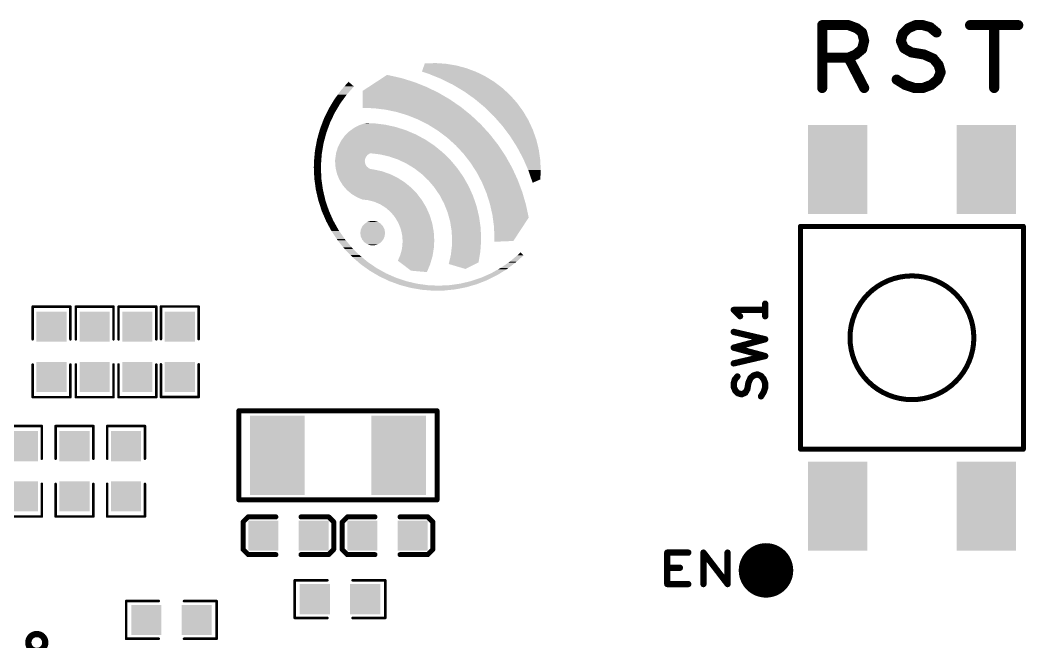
# Model space of a CAD drawing. Extents: x -11 to 101, y 2 to 100.
# Drawn here: x 29.25 to 49.56, y 57.75 to 70.31 of the extents above; entities that cross this region are included whole.
import ezdxf

# ---------------------------------------------------------------- set-up
doc = ezdxf.new("R2010")
doc.units = 0
doc.layers.get('0').update_dxf_attribs({"linetype": 'CONTINUOUS'})
doc.layers.add('SILK_TOP_ART', color=251, linetype='CONTINUOUS')
doc.layers.add('SOLDER_TOP_ART', color=18, linetype='CONTINUOUS')

# ---------------------------------------------------------------- blocks, each defined once
blk = doc.blocks.new('ROUND_312')
at = {"const_width": 0.1016}
blk.add_lwpolyline([(-0.0508, 0, 1), (0.0508, 0, 1)], format="xyb", close=True, dxfattribs=at)
blk = doc.blocks.new('ROUND_219')
at = {"const_width": 0.0508}
blk.add_lwpolyline([(-0.0254, 0, 1), (0.0254, 0, 1)], format="xyb", close=True, dxfattribs=at)
blk = doc.blocks.new('ROUND_165')
at = {"const_width": 0.0635}
blk.add_lwpolyline([(-0.03175, 0, 1), (0.03175, 0, 1)], format="xyb", close=True, dxfattribs=at)
blk = doc.blocks.new('ROUND_321')
at = {"const_width": 0.0254}
blk.add_lwpolyline([(-0.0127, 0, 1), (0.0127, 0, 1)], format="xyb", close=True, dxfattribs=at)
blk = doc.blocks.new('SQUARE_333')
blk.add_solid([(0.304, 0.304), (0.304, -0.304), (-0.304, 0.304), (-0.304, -0.304)])
blk = doc.blocks.new('ROUND_338')
at = {"const_width": 0.55}
blk.add_lwpolyline([(-0.275, 0, 1), (0.275, 0, 1)], format="xyb", close=True, dxfattribs=at)
blk = doc.blocks.new('RECTANGLE_367')
blk.add_solid([(0.6, 0.9), (0.6, -0.9), (-0.6, 0.9), (-0.6, -0.9)])
blk = doc.blocks.new('RECTANGLE_364')
blk.add_solid([(0.55, 0.8), (0.55, -0.8), (-0.55, 0.8), (-0.55, -0.8)])

msp = doc.modelspace()

# ---------------------------------------------------------------- linework, layer by layer
at = {"layer": 'SILK_TOP_ART'}
for points, const_width in [([(45.4491, 68.9356), (45.4491, 70.2056)], 0.2032), ([(45.4491, 70.2056), (45.9782, 70.2056)], 0.2032), ([(45.9782, 70.2056), (46.1476, 70.1421)], 0.2032), ([(47.1847, 70.1421), (47.3329, 70.2056)], 0.2032), ([(47.3329, 70.2056), (47.4811, 70.2056)], 0.2032), ([(47.4811, 70.2056), (47.6292, 70.1633)], 0.2032), ([(47.6292, 70.1633), (47.7563, 70.0574)], 0.2032), ([(48.4336, 70.2056), (49.4072, 70.2056)], 0.2032), ([(48.9204, 70.2056), (48.9204, 68.9356)], 0.2032), ([(46.1476, 70.1421), (46.2534, 70.0574)], 0.2032), ([(46.2534, 70.0574), (46.2957, 69.8881)], 0.2032), ([(47.0365, 69.8881), (47.0789, 70.0363)], 0.2032), ([(47.0789, 70.0363), (47.1847, 70.1421)], 0.2032), ([(46.2957, 69.8881), (46.2534, 69.7188)], 0.2032), ([(47.1001, 69.7399), (47.0365, 69.8881)], 0.2032), ([(46.1264, 69.6129), (45.9782, 69.5494)], 0.2032), ([(46.2534, 69.7188), (46.1264, 69.6129)], 0.2032), ([(47.2482, 69.6553), (47.1001, 69.7399)], 0.2032), ([(47.5022, 69.6129), (47.2482, 69.6553)], 0.2032), ([(47.6927, 69.5283), (47.5022, 69.6129)], 0.2032), ([(45.9782, 69.5494), (45.4491, 69.5494)], 0.2032), ([(45.9782, 69.5494), (46.2957, 68.9356)], 0.2032), ([(47.7986, 69.4012), (47.6927, 69.5283)], 0.2032), ([(47.8409, 69.2531), (47.7986, 69.4012)], 0.2032), ([(47.7774, 69.1049), (47.8409, 69.2531)], 0.2032), ([(46.9519, 69.1049), (47.1212, 68.9991)], 0.2032), ([(47.1212, 68.9991), (47.3117, 68.9356)], 0.2032), ([(47.4811, 68.9356), (47.6504, 68.9991)], 0.2032), ([(47.6504, 68.9991), (47.7774, 69.1049)], 0.2032), ([(47.3117, 68.9356), (47.4811, 68.9356)], 0.2032), ([(45.01, 66.1404), (45.01, 61.6404)], 0.1016), ([(49.51, 66.1404), (45.01, 66.1404)], 0.1016), ([(49.51, 61.6404), (49.51, 66.1404)], 0.1016), ([(44.2976, 64.3255), (44.2976, 64.5795)], 0.127), ([(29.5078, 64.5192), (29.5078, 63.8588)], 0.0508), ([(30.2698, 64.5192), (29.5078, 64.5192)], 0.0508), ([(30.2698, 63.8588), (30.2698, 64.5192)], 0.0508), ([(30.3784, 64.5192), (31.1404, 64.5192)], 0.0508), ([(30.3784, 63.8588), (30.3784, 64.5192)], 0.0508), ([(31.1404, 64.5192), (31.1404, 63.8588)], 0.0508), ([(31.242, 64.5192), (31.242, 63.8588)], 0.0508), ([(32.004, 64.5192), (31.242, 64.5192)], 0.0508), ([(32.004, 63.8588), (32.004, 64.5192)], 0.0508), ([(32.0978, 64.5224), (32.0978, 63.862)], 0.0508), ([(32.8598, 64.5224), (32.0978, 64.5224)], 0.0508), ([(32.8598, 63.862), (32.8598, 64.5224)], 0.0508), ([(44.2976, 64.4525), (43.6626, 64.4525)], 0.127), ([(43.6626, 64.4525), (43.7896, 64.3255)], 0.127), ([(44.2976, 63.8598), (43.6626, 64.008)], 0.127), ([(43.6626, 63.6905), (44.2976, 63.8598)], 0.127), ([(44.2976, 63.5212), (43.6626, 63.6905)], 0.127), ([(43.6626, 63.373), (44.2976, 63.5212)], 0.127), ([(29.5078, 62.6904), (29.5078, 63.3508)], 0.0508), ([(30.2698, 63.3508), (30.2698, 62.6904)], 0.0508), ([(30.3784, 63.3508), (30.3784, 62.6904)], 0.0508), ([(31.1404, 62.6904), (31.1404, 63.3508)], 0.0508), ([(31.242, 62.6904), (31.242, 63.3508)], 0.0508), ([(32.004, 63.3508), (32.004, 62.6904)], 0.0508), ([(32.0978, 62.6936), (32.0978, 63.354)], 0.0508), ([(32.8598, 63.354), (32.8598, 62.6936)], 0.0508), ([(43.6838, 63.0449), (43.7367, 63.1084)], 0.127), ([(44.0648, 63.1296), (44.0013, 63.0767)], 0.127), ([(44.1388, 63.1508), (44.0648, 63.1296)], 0.127), ([(44.213, 63.119), (44.1388, 63.1508)], 0.127), ([(44.2659, 63.0555), (44.213, 63.119)], 0.127), ([(43.6626, 62.9708), (43.6838, 63.0449)], 0.127), ([(43.6626, 62.8967), (43.6626, 62.9708)], 0.127), ([(43.6944, 62.8227), (43.6626, 62.8967)], 0.127), ([(43.9589, 62.9814), (43.9378, 62.8544)], 0.127), ([(44.0013, 63.0767), (43.9589, 62.9814)], 0.127), ([(44.2976, 62.9708), (44.2659, 63.0555)], 0.127), ([(44.2976, 62.8862), (44.2976, 62.9708)], 0.127), ([(43.7473, 62.7698), (43.6944, 62.8227)], 0.127), ([(43.8214, 62.7486), (43.7473, 62.7698)], 0.127), ([(43.8954, 62.7803), (43.8214, 62.7486)], 0.127), ([(43.9378, 62.8544), (43.8954, 62.7803)], 0.127), ([(44.213, 62.7062), (44.2659, 62.7909)], 0.127), ([(44.2659, 62.7909), (44.2976, 62.8862)], 0.127), ([(30.2698, 62.6904), (29.5078, 62.6904)], 0.0508), ([(30.3784, 62.6904), (31.1404, 62.6904)], 0.0508), ([(32.004, 62.6904), (31.242, 62.6904)], 0.0508), ([(32.8598, 62.6936), (32.0978, 62.6936)], 0.0508), ([(33.6718, 60.6162), (33.6718, 62.4162)], 0.1016), ([(33.6718, 62.4162), (37.6718, 62.4162)], 0.1016), ([(37.6718, 62.4162), (37.6718, 60.6162)], 0.1016), ([(29.6918, 62.1078), (28.9298, 62.1078)], 0.0508), ([(29.6918, 61.4474), (29.6918, 62.1078)], 0.0508), ([(29.9712, 62.1078), (29.9712, 61.4474)], 0.0508), ([(30.7332, 62.1078), (29.9712, 62.1078)], 0.0508), ([(30.7332, 61.4474), (30.7332, 62.1078)], 0.0508), ([(31.0126, 62.1078), (31.0126, 61.4474)], 0.0508), ([(31.7746, 62.1078), (31.0126, 62.1078)], 0.0508), ([(31.7746, 61.4474), (31.7746, 62.1078)], 0.0508), ([(45.01, 61.6404), (49.51, 61.6404)], 0.1016), ([(29.6918, 60.9394), (29.6918, 60.279)], 0.0508), ([(29.9712, 60.279), (29.9712, 60.9394)], 0.0508), ([(30.7332, 60.9394), (30.7332, 60.279)], 0.0508), ([(31.0126, 60.279), (31.0126, 60.9394)], 0.0508), ([(31.7746, 60.9394), (31.7746, 60.279)], 0.0508), ([(37.6718, 60.6162), (33.6718, 60.6162)], 0.1016), ([(33.859, 60.2718), (33.7574, 60.1702)], 0.1016), ([(34.4178, 60.2718), (33.859, 60.2718)], 0.1016), ([(34.9258, 60.2718), (35.4846, 60.2718)], 0.1016), ([(35.4846, 60.2718), (35.5862, 60.1705)], 0.1016), ([(35.7574, 60.1669), (35.8623, 60.2718)], 0.1016), ([(35.8623, 60.2718), (36.4178, 60.2718)], 0.1016), ([(37.4846, 60.2718), (36.9258, 60.2718)], 0.1016), ([(37.5862, 60.1702), (37.4846, 60.2718)], 0.1016), ([(29.6918, 60.279), (28.9298, 60.279)], 0.0508), ([(30.7332, 60.279), (29.9712, 60.279)], 0.0508), ([(31.7746, 60.279), (31.0126, 60.279)], 0.0508), ([(33.7574, 60.1702), (33.7574, 59.6114)], 0.1016), ([(35.5862, 60.1705), (35.5862, 59.6147)], 0.1016), ([(35.7574, 59.6111), (35.7574, 60.1669)], 0.1016), ([(37.5862, 59.6114), (37.5862, 60.1702)], 0.1016), ([(33.7574, 59.6114), (33.859, 59.5098)], 0.1016), ([(33.859, 59.5098), (34.4178, 59.5098)], 0.1016), ([(35.4813, 59.5098), (34.9258, 59.5098)], 0.1016), ([(35.5862, 59.6147), (35.4813, 59.5098)], 0.1016), ([(35.859, 59.5098), (35.7574, 59.6111)], 0.1016), ([(36.4178, 59.5098), (35.859, 59.5098)], 0.1016), ([(36.9258, 59.5098), (37.4846, 59.5098)], 0.1016), ([(37.4846, 59.5098), (37.5862, 59.6114)], 0.1016), ([(42.3206, 58.9153), (42.3206, 59.5503)], 0.127), ([(42.3206, 59.5503), (42.744, 59.5503)], 0.127), ([(43.0509, 58.9153), (43.0509, 59.5503)], 0.127), ([(43.0509, 59.5503), (43.5377, 58.9153)], 0.127), ([(43.5377, 58.9153), (43.5377, 59.5503)], 0.127), ([(42.5746, 59.2434), (42.3206, 59.2434)], 0.127), ([(34.798, 58.9916), (35.4584, 58.9916)], 0.0508), ([(34.798, 58.2296), (34.798, 58.9916)], 0.0508), ([(36.6268, 58.9916), (35.9664, 58.9916)], 0.0508), ([(36.6268, 58.2296), (36.6268, 58.9916)], 0.0508), ([(42.744, 58.9153), (42.3206, 58.9153)], 0.127), ([(31.3944, 58.5724), (31.3944, 57.8104)], 0.0508), ([(32.0548, 58.5724), (31.3944, 58.5724)], 0.0508), ([(32.5628, 58.5724), (33.2232, 58.5724)], 0.0508), ([(33.2232, 58.5724), (33.2232, 57.8104)], 0.0508), ([(35.4584, 58.2296), (34.798, 58.2296)], 0.0508), ([(35.9664, 58.2296), (36.6268, 58.2296)], 0.0508), ([(31.3944, 57.8104), (32.0548, 57.8104)], 0.0508), ([(33.2232, 57.8104), (32.5628, 57.8104)], 0.0508)]:
    msp.add_lwpolyline(points, dxfattribs=dict(at, const_width=const_width))
for points, const_width in [([(46.01, 63.8904, 1), (48.51, 63.8904, 1)], 0.1016), ([(29.42008, 57.73419, 1), (29.7619, 57.73419, 1)], 0.127)]:
    msp.add_lwpolyline(points, format="xyb", close=True, dxfattribs=dict(at, const_width=const_width))
at = {"layer": 'SOLDER_TOP_ART'}
for points in [[(37.366214, 69.266814), (37.391108, 69.336378), (38.449506, 69.266814), (38.263968, 69.336378)], [(37.378186, 69.262822), (37.366214, 69.266814), (38.460152, 69.262822), (38.449506, 69.266814)], [(37.51404, 69.217516), (37.378186, 69.262822), (38.552602, 69.217516), (38.460152, 69.262822)], [(37.391108, 69.336378), (37.41051, 69.390596), (38.263968, 69.336378), (38.061586, 69.390596)], [(37.41051, 69.390596), (37.42281, 69.424964), (38.061586, 69.390596), (37.854904, 69.424964)], [(37.42281, 69.424964), (37.42539, 69.432172), (37.854904, 69.424964), (37.748782, 69.432172)], [(37.42539, 69.432172), (37.645866, 69.439162), (37.748782, 69.432172), (37.645866, 69.439162)], [(35.8007, 68.966342), (35.8854, 69.0621), (35.993552, 68.966342), (35.8854, 69.0621)], [(36.291846, 68.957056), (36.442782, 69.055888), (37.460228, 68.957056), (37.210816, 69.055888)], [(36.442782, 69.055888), (36.564468, 69.135568), (37.210816, 69.055888), (36.954642, 69.135568)], [(36.564468, 69.135568), (36.66435, 69.20097), (36.954642, 69.135568), (36.664474, 69.20097)], [(36.66435, 69.20097), (36.66442, 69.200982), (36.664474, 69.20097), (36.66442, 69.200982)], [(37.630182, 69.17062), (37.51404, 69.217516), (38.648294, 69.17062), (38.552602, 69.217516)], [(37.756816, 69.119486), (37.630182, 69.17062), (38.731204, 69.119486), (38.648294, 69.17062)], [(37.875196, 69.060634), (37.756816, 69.119486), (38.826624, 69.060634), (38.731204, 69.119486)], [(37.991264, 69.00293), (37.875196, 69.060634), (38.902592, 69.00293), (38.826624, 69.060634)], [(35.668594, 68.801394), (35.736408, 68.893654), (35.848524, 68.801394), (35.929672, 68.893654)], [(35.736408, 68.893654), (35.800652, 68.966288), (35.929672, 68.893654), (35.993558, 68.966288)], [(35.800652, 68.966288), (35.8007, 68.966342), (35.993558, 68.966288), (35.993552, 68.966342)], [(36.1671, 68.875372), (36.291846, 68.957056), (37.628036, 68.875372), (37.460228, 68.957056)], [(36.1671, 68.839636), (36.1671, 68.875372), (37.701448, 68.839636), (37.628036, 68.875372)], [(36.1671, 68.704302), (36.1671, 68.839636), (37.933092, 68.704302), (37.701448, 68.839636)], [(38.10669, 68.933902), (37.991264, 69.00293), (38.993468, 68.933902), (38.902592, 69.00293)], [(38.21597, 68.868548), (38.10669, 68.933902), (39.064106, 68.868548), (38.993468, 68.933902)], [(38.324526, 68.791612), (38.21597, 68.868548), (39.14726, 68.791612), (39.064106, 68.868548)], [(35.549664, 68.623808), (35.603224, 68.712454), (35.719346, 68.623808), (35.783828, 68.712454)], [(35.603224, 68.712454), (35.668594, 68.801394), (35.783828, 68.712454), (35.848524, 68.801394)], [(36.1671, 68.55183), (36.1671, 68.704302), (38.153832, 68.55183), (37.933092, 68.704302)], [(38.429582, 68.717154), (38.324526, 68.791612), (39.213528, 68.717154), (39.14726, 68.791612)], [(38.528162, 68.6351), (38.429582, 68.717154), (39.286554, 68.6351), (39.213528, 68.717154)], [(35.388474, 68.317792), (35.445572, 68.435046), (35.55137, 68.317792), (35.607126, 68.435046)], [(35.445572, 68.435046), (35.48693, 68.519976), (35.607126, 68.435046), (35.657616, 68.519976)], [(35.48693, 68.519976), (35.549664, 68.623808), (35.657616, 68.519976), (35.719346, 68.623808)], [(36.1671, 68.533), (36.1671, 68.55183), (38.177108, 68.533), (38.153832, 68.55183)], [(36.40305, 68.525694), (36.228002, 68.533), (38.18614, 68.525694), (38.177108, 68.533)], [(36.63233, 68.498266), (36.40305, 68.525694), (38.220042, 68.498266), (38.18614, 68.525694)], [(36.858312, 68.450796), (36.63233, 68.498266), (38.27872, 68.450796), (38.220042, 68.498266)], [(37.07925, 68.383654), (36.858312, 68.450796), (38.361712, 68.383654), (38.27872, 68.450796)], [(38.630814, 68.549654), (38.528162, 68.6351), (39.348894, 68.549654), (39.286554, 68.6351)], [(38.716946, 68.46584), (38.630814, 68.549654), (39.410042, 68.46584), (39.348894, 68.549654)], [(38.818456, 68.367058), (38.716946, 68.46584), (39.468364, 68.367058), (39.410042, 68.46584)], [(35.308662, 68.10755), (35.357698, 68.236726), (35.465474, 68.10755), (35.512824, 68.236726)], [(35.357698, 68.236726), (35.388474, 68.317792), (35.512824, 68.236726), (35.55137, 68.317792)], [(37.08064, 68.383094), (37.07925, 68.383654), (38.362404, 68.383094), (38.361712, 68.383654)], [(37.293434, 68.297356), (37.08064, 68.383094), (38.453348, 68.297356), (38.362404, 68.383094)], [(37.486464, 68.19906), (37.293434, 68.297356), (38.557612, 68.19906), (38.453348, 68.297356)], [(38.890268, 68.285418), (38.818456, 68.367058), (39.516562, 68.285418), (39.468364, 68.367058)], [(38.991378, 68.170466), (38.890268, 68.285418), (39.570172, 68.170466), (39.516562, 68.285418)], [(35.248144, 67.890964), (35.287144, 68.03054), (35.400292, 67.890964), (35.437248, 68.03054)], [(35.287144, 68.03054), (35.308662, 68.10755), (35.437248, 68.03054), (35.465474, 68.10755)], [(35.836064, 67.99668), (35.896498, 68.05702), (37.245692, 67.99668), (37.104014, 68.05702)], [(35.896498, 68.05702), (35.930898, 68.081864), (37.104014, 68.05702), (37.045678, 68.081864)], [(35.930898, 68.081864), (35.999952, 68.131734), (37.045678, 68.081864), (36.889544, 68.131734)], [(35.999952, 68.131734), (36.032288, 68.14801), (36.889544, 68.131734), (36.838586, 68.14801)], [(36.032288, 68.14801), (36.11394, 68.189108), (36.838586, 68.14801), (36.651034, 68.189108)], [(36.11394, 68.189108), (36.131076, 68.194544), (36.651034, 68.189108), (36.626226, 68.194544)], [(36.131076, 68.194544), (36.21466, 68.221058), (36.626226, 68.194544), (36.41045, 68.221058)], [(36.21466, 68.221058), (36.23558, 68.227694), (36.41045, 68.221058), (36.23558, 68.227694)], [(37.499204, 68.192572), (37.486464, 68.19906), (38.563526, 68.192572), (38.557612, 68.19906)], [(37.694974, 68.070112), (37.499204, 68.192572), (38.675146, 68.070112), (38.563526, 68.192572)], [(37.786748, 68.000784), (37.694974, 68.070112), (38.738336, 68.000784), (38.675146, 68.070112)], [(39.047618, 68.095532), (38.991378, 68.170466), (39.605116, 68.095532), (39.570172, 68.170466)], [(39.14854, 67.96106), (39.047618, 68.095532), (39.652594, 67.96106), (39.605116, 68.095532)], [(35.234752, 67.818254), (35.248144, 67.890964), (35.381042, 67.818254), (35.400292, 67.890964)], [(35.685244, 67.77234), (35.731316, 67.863518), (37.61759, 67.77234), (37.481272, 67.863518)], [(35.731316, 67.863518), (35.752826, 67.893206), (37.481272, 67.863518), (37.436886, 67.893206)], [(35.752826, 67.893206), (35.806192, 67.966854), (37.436886, 67.893206), (37.300804, 67.966854)], [(35.806192, 67.966854), (35.836064, 67.99668), (37.300804, 67.966854), (37.245692, 67.99668)], [(37.879224, 67.930924), (37.786748, 68.000784), (38.792936, 67.930924), (38.738336, 68.000784)], [(38.035796, 67.789404), (37.879224, 67.930924), (38.90354, 67.789404), (38.792936, 67.930924)], [(39.188648, 67.897964), (39.14854, 67.96106), (39.67487, 67.897964), (39.652594, 67.96106)], [(39.288996, 67.7401), (39.188648, 67.897964), (39.71391, 67.7401), (39.67487, 67.897964)], [(35.201144, 67.601686), (35.207414, 67.669802), (35.344688, 67.601686), (35.356122, 67.669802)], [(35.207414, 67.669802), (35.234752, 67.818254), (35.356122, 67.669802), (35.381042, 67.818254)], [(35.6334, 67.6168), (35.634988, 67.628042), (37.804898, 67.6168), (37.793452, 67.628042)], [(35.634988, 67.628042), (35.63725, 67.635138), (37.793452, 67.628042), (37.786226, 67.635138)], [(35.63725, 67.635138), (35.673764, 67.74962), (37.786226, 67.635138), (37.645516, 67.74962)], [(35.673764, 67.74962), (35.685244, 67.77234), (37.645516, 67.74962), (37.61759, 67.77234)], [(38.050532, 67.776084), (38.035796, 67.789404), (38.912414, 67.776084), (38.90354, 67.789404)], [(38.20757, 67.606792), (38.050532, 67.776084), (39.025192, 67.606792), (38.912414, 67.776084)], [(39.3132, 67.694572), (39.288996, 67.7401), (39.725168, 67.694572), (39.71391, 67.7401)], [(39.411898, 67.508916), (39.3132, 67.694572), (39.75237, 67.508916), (39.725168, 67.694572)], [(35.185326, 67.382684), (35.186802, 67.445866), (35.328498, 67.382684), (35.333168, 67.445866)], [(35.186802, 67.445866), (35.201144, 67.601686), (35.333168, 67.445866), (35.344688, 67.601686)], [(35.614006, 67.445708), (35.614164, 67.458098), (36.215472, 67.445708), (36.2133, 67.458098)], [(35.61761, 67.40053), (35.614006, 67.445708), (36.223384, 67.40053), (36.215472, 67.445708)], [(35.614164, 67.458098), (35.614272, 67.466366), (36.2133, 67.458098), (36.213858, 67.466366)], [(35.614272, 67.466366), (35.61481, 67.480328), (36.213858, 67.466366), (36.214802, 67.480328)], [(35.61481, 67.480328), (35.61507, 67.48703), (36.214802, 67.480328), (36.216926, 67.48703)], [(35.61507, 67.48703), (35.621992, 67.536044), (36.216926, 67.48703), (36.23246, 67.536044)], [(35.621992, 67.536044), (35.628546, 67.582442), (36.23246, 67.536044), (36.268002, 67.582442)], [(35.628546, 67.582442), (35.633004, 67.614), (36.268002, 67.582442), (36.3172, 67.614)], [(35.633004, 67.614), (35.633328, 67.616294), (36.3172, 67.614), (36.324786, 67.616294)], [(35.633328, 67.616294), (35.6334, 67.6168), (36.324786, 67.616294), (36.332698, 67.6168)], [(36.521514, 67.594436), (36.332698, 67.6168), (37.827666, 67.594436), (37.804898, 67.6168)], [(36.70553, 67.552156), (36.521514, 67.594436), (37.870712, 67.552156), (37.827666, 67.594436)], [(36.88394, 67.490358), (36.70553, 67.552156), (37.93363, 67.490358), (37.870712, 67.552156)], [(36.899952, 67.4828), (36.88394, 67.490358), (37.941324, 67.4828), (37.93363, 67.490358)], [(37.054682, 67.409758), (36.899952, 67.4828), (38.002962, 67.409758), (37.941324, 67.4828)], [(38.239122, 67.56613), (38.20757, 67.606792), (39.052278, 67.56613), (39.025192, 67.606792)], [(38.349126, 67.424354), (38.239122, 67.56613), (39.13194, 67.424354), (39.052278, 67.56613)], [(38.408414, 67.332242), (38.349126, 67.424354), (39.183696, 67.332242), (39.13194, 67.424354)], [(39.421336, 67.487266), (39.411898, 67.508916), (39.75554, 67.487266), (39.75237, 67.508916)], [(39.512548, 67.277994), (39.421336, 67.487266), (39.7657, 67.277994), (39.75554, 67.487266)], [(35.1841, 67.330066), (35.185326, 67.382684), (35.327774, 67.330066), (35.328498, 67.382684)], [(35.184674, 67.31737), (35.1841, 67.330066), (35.3276, 67.31737), (35.327774, 67.330066)], [(35.194254, 67.105422), (35.184674, 67.31737), (35.337412, 67.105422), (35.3276, 67.31737)], [(35.621654, 67.349818), (35.61761, 67.40053), (36.252434, 67.349818), (36.223384, 67.40053)], [(35.62415, 67.318498), (35.621654, 67.349818), (36.289336, 67.318498), (36.252434, 67.349818)], [(35.625732, 67.312), (35.62415, 67.318498), (36.296992, 67.312), (36.289336, 67.318498)], [(35.62819, 67.3019), (35.625732, 67.312), (36.317198, 67.3019), (36.296992, 67.312)], [(35.628588, 67.300268), (35.62819, 67.3019), (36.321806, 67.300268), (36.317198, 67.3019)], [(35.628824, 67.2993), (35.628588, 67.300268), (36.326598, 67.2993), (36.321806, 67.300268)], [(35.63062, 67.291918), (35.628824, 67.2993), (36.382746, 67.291918), (36.326598, 67.2993)], [(35.6393, 67.25625), (35.63062, 67.291918), (36.550596, 67.25625), (36.382746, 67.291918)], [(35.652744, 67.201008), (35.6393, 67.25625), (36.71306, 67.201008), (36.550596, 67.25625)], [(37.207004, 67.316654), (37.054682, 67.409758), (38.081528, 67.316654), (38.002962, 67.409758)], [(37.215782, 67.311288), (37.207004, 67.316654), (38.08526, 67.311288), (38.081528, 67.316654)], [(37.365376, 67.196088), (37.215782, 67.311288), (38.165342, 67.196088), (38.08526, 67.311288)], [(38.474104, 67.230182), (38.408414, 67.332242), (39.23127, 67.230182), (39.183696, 67.332242)], [(38.548264, 67.089082), (38.474104, 67.230182), (39.29704, 67.089082), (39.23127, 67.230182)], [(39.51651, 67.268902), (39.512548, 67.277994), (39.765302, 67.268902), (39.7657, 67.277994)], [(39.579242, 67.087788), (39.51651, 67.268902), (39.757374, 67.087788), (39.765302, 67.268902)], [(35.195268, 67.09799), (35.194254, 67.105422), (35.337754, 67.09799), (35.337412, 67.105422)], [(35.224636, 66.88261), (35.195268, 67.09799), (35.367836, 66.88261), (35.337754, 67.09799)], [(35.654326, 67.194506), (35.652744, 67.201008), (36.726654, 67.194506), (36.71306, 67.201008)], [(35.682716, 67.126964), (35.654326, 67.194506), (36.86786, 67.126964), (36.726654, 67.194506)], [(35.703772, 67.076862), (35.682716, 67.126964), (36.946976, 67.076862), (36.86786, 67.126964)], [(35.729748, 67.035156), (35.703772, 67.076862), (37.012832, 67.035156), (36.946976, 67.076862)], [(35.771234, 66.968542), (35.729748, 67.035156), (37.09472, 66.968542), (37.012832, 67.035156)], [(37.425872, 67.138148), (37.365376, 67.196088), (38.205618, 67.138148), (38.165342, 67.196088)], [(37.501734, 67.06549), (37.425872, 67.138148), (38.246644, 67.06549), (38.205618, 67.138148)], [(37.599862, 66.948842), (37.501734, 67.06549), (38.312508, 66.948842), (38.246644, 67.06549)], [(38.581534, 67.02578), (38.548264, 67.089082), (39.320902, 67.02578), (39.29704, 67.089082)], [(38.66001, 66.838042), (38.581534, 67.02578), (39.391664, 66.838042), (39.320902, 67.02578)], [(39.6022, 67.0215), (39.579242, 67.087788), (39.6022, 67.0215), (39.757374, 67.087788)], [(35.225124, 66.880488), (35.224636, 66.88261), (35.368132, 66.880488), (35.367836, 66.88261)], [(35.274246, 66.666724), (35.225124, 66.880488), (35.41847, 66.666724), (35.368132, 66.880488)], [(35.807506, 66.926868), (35.771234, 66.968542), (37.145948, 66.926868), (37.09472, 66.968542)], [(35.855012, 66.872282), (35.807506, 66.926868), (37.198826, 66.872282), (37.145948, 66.926868)], [(35.937288, 66.803616), (35.855012, 66.872282), (37.26534, 66.803616), (37.198826, 66.872282)], [(37.623278, 66.921004), (37.599862, 66.948842), (38.32496, 66.921004), (38.312508, 66.948842)], [(37.728604, 66.7643), (37.623278, 66.921004), (38.395044, 66.7643), (38.32496, 66.921004)], [(38.67059, 66.81273), (38.66001, 66.838042), (39.399074, 66.81273), (39.391664, 66.838042)], [(38.74058, 66.592678), (38.67059, 66.81273), (39.463478, 66.592678), (39.399074, 66.81273)], [(35.274998, 66.663448), (35.274246, 66.666724), (35.41957, 66.663448), (35.41847, 66.666724)], [(35.342048, 66.458522), (35.274998, 66.663448), (35.488342, 66.458522), (35.41957, 66.663448)], [(35.952986, 66.790514), (35.937288, 66.803616), (37.275324, 66.790514), (37.26534, 66.803616)], [(36.062682, 66.725306), (35.952986, 66.790514), (37.325012, 66.725306), (37.275324, 66.790514)], [(36.169276, 66.682108), (36.062682, 66.725306), (37.357928, 66.682108), (37.325012, 66.725306)], [(36.279086, 66.670154), (36.169276, 66.682108), (37.367036, 66.670154), (37.357928, 66.682108)], [(36.290876, 66.667126), (36.279086, 66.670154), (37.369342, 66.667126), (37.367036, 66.670154)], [(36.405878, 66.637586), (36.290876, 66.667126), (37.38676, 66.637586), (37.369342, 66.667126)], [(36.526114, 66.585818), (36.405878, 66.637586), (37.417282, 66.585818), (37.38676, 66.637586)], [(37.735922, 66.750388), (37.728604, 66.7643), (38.401266, 66.750388), (38.395044, 66.7643)], [(37.816492, 66.597192), (37.735922, 66.750388), (38.453248, 66.597192), (38.401266, 66.750388)], [(35.344926, 66.449724), (35.342048, 66.458522), (35.492232, 66.449724), (35.488342, 66.458522)], [(35.427618, 66.257666), (35.344926, 66.449724), (35.577148, 66.257666), (35.492232, 66.449724)], [(36.631794, 66.519308), (36.526114, 66.585818), (37.456496, 66.519308), (37.417282, 66.585818)], [(36.636906, 66.51609), (36.631794, 66.519308), (37.457912, 66.51609), (37.456496, 66.519308)], [(36.735592, 66.43008), (36.636906, 66.51609), (37.49574, 66.43008), (37.457912, 66.51609)], [(36.7926, 66.362232), (36.735592, 66.43008), (37.52558, 66.362232), (37.49574, 66.43008)], [(37.837324, 66.544516), (37.816492, 66.597192), (38.47112, 66.544516), (38.453248, 66.597192)], [(37.885926, 66.421614), (37.837324, 66.544516), (38.500372, 66.421614), (38.47112, 66.544516)], [(37.910348, 66.333026), (37.885926, 66.421614), (38.521456, 66.333026), (38.500372, 66.421614)], [(38.74329, 66.580564), (38.74058, 66.592678), (39.467022, 66.580564), (39.463478, 66.592678)], [(38.790964, 66.367326), (38.74329, 66.580564), (39.51225, 66.367326), (39.467022, 66.580564)], [(35.433854, 66.243182), (35.427618, 66.257666), (35.585228, 66.243182), (35.577148, 66.257666)], [(35.53001, 66.065872), (35.433854, 66.243182), (35.68413, 66.065872), (35.585228, 66.243182)], [(36.209454, 66.193564), (36.268944, 66.23167), (36.535998, 66.193564), (36.476792, 66.23167)], [(36.268944, 66.23167), (36.269308, 66.231902), (36.476792, 66.23167), (36.476006, 66.231902)], [(36.269308, 66.231902), (36.337262, 66.251758), (36.476006, 66.231902), (36.408612, 66.251758)], [(36.337262, 66.251758), (36.337536, 66.251838), (36.408612, 66.251758), (36.337536, 66.251838)], [(36.819804, 66.329854), (36.7926, 66.362232), (37.535454, 66.329854), (37.52558, 66.362232)], [(36.887516, 66.217818), (36.819804, 66.329854), (37.569616, 66.217818), (37.535454, 66.329854)], [(36.89559, 66.198094), (36.887516, 66.217818), (37.57563, 66.198094), (37.569616, 66.217818)], [(37.936104, 66.239592), (37.910348, 66.333026), (38.534644, 66.239592), (38.521456, 66.333026)], [(37.955942, 66.11776), (37.936104, 66.239592), (38.551838, 66.11776), (38.534644, 66.239592)], [(38.797496, 66.318122), (38.790964, 66.367326), (39.522684, 66.318122), (39.51225, 66.367326)], [(38.797506, 66.318052), (38.797496, 66.318122), (39.52267, 66.318052), (39.522684, 66.318122)], [(38.821352, 66.13842), (38.797506, 66.318052), (39.40496, 66.13842), (39.52267, 66.318052)], [(35.541054, 66.045504), (35.53001, 66.065872), (35.698104, 66.045504), (35.68413, 66.065872)], [(35.64803, 65.88478), (35.541054, 66.045504), (35.80837, 65.88478), (35.698104, 66.045504)], [(36.1229, 66.00444), (36.133084, 66.074796), (36.6227, 66.00444), (36.61259, 66.074796)], [(36.133008, 65.934084), (36.1229, 66.00444), (36.612508, 65.934084), (36.6227, 66.00444)], [(36.133084, 66.074796), (36.133162, 66.075326), (36.61259, 66.074796), (36.61235, 66.075326)], [(36.133162, 66.075326), (36.1626, 66.13946), (36.61235, 66.075326), (36.583082, 66.13946)], [(36.1626, 66.13946), (36.162814, 66.139926), (36.583082, 66.13946), (36.58268, 66.139926)], [(36.162814, 66.139926), (36.209136, 66.1932), (36.58268, 66.139926), (36.536562, 66.1932)], [(36.209136, 66.1932), (36.209454, 66.193564), (36.536562, 66.1932), (36.535998, 66.193564)], [(36.937102, 66.096666), (36.89559, 66.198094), (37.593836, 66.096666), (37.57563, 66.198094)], [(36.953138, 66.029196), (36.937102, 66.096666), (37.605944, 66.029196), (37.593836, 66.096666)], [(36.967372, 65.969306), (36.953138, 66.029196), (37.609496, 65.969306), (37.605944, 66.029196)], [(37.966446, 66.053236), (37.955942, 66.11776), (38.554858, 66.053236), (38.551838, 66.11776)], [(37.974668, 65.9006), (37.966446, 66.053236), (38.562, 65.9006), (38.554858, 66.053236)], [(38.831508, 65.90773), (38.821352, 66.13842), (39.253792, 65.90773), (39.40496, 66.13842)], [(35.66565, 65.858306), (35.64803, 65.88478), (35.830392, 65.858306), (35.80837, 65.88478)], [(35.780214, 65.71594), (35.66565, 65.858306), (35.94881, 65.71594), (35.830392, 65.858306)], [(36.133254, 65.933548), (36.133008, 65.934084), (36.612432, 65.933548), (36.612508, 65.934084)], [(36.162514, 65.86942), (36.133254, 65.933548), (36.582994, 65.86942), (36.612432, 65.933548)], [(36.162922, 65.86895), (36.162514, 65.86942), (36.58278, 65.86895), (36.582994, 65.86942)], [(36.209034, 65.815678), (36.162922, 65.86895), (36.536458, 65.815678), (36.58278, 65.86895)], [(36.209604, 65.815312), (36.209034, 65.815678), (36.53614, 65.815312), (36.536458, 65.815678)], [(36.2688, 65.777208), (36.209604, 65.815312), (36.47665, 65.777208), (36.53614, 65.815312)], [(36.96644, 65.70955), (36.9776, 65.838668), (37.60852, 65.70955), (37.61513, 65.838668)], [(36.976104, 65.8579), (36.967372, 65.969306), (37.6161, 65.8579), (37.609496, 65.969306)], [(36.97613, 65.857572), (36.976104, 65.8579), (37.6161, 65.857572), (37.6161, 65.8579)], [(36.9776, 65.8388), (36.97613, 65.857572), (37.615138, 65.8388), (37.6161, 65.857572)], [(36.9776, 65.838668), (36.9776, 65.8388), (37.61513, 65.838668), (37.615138, 65.8388)], [(37.97298, 65.751948), (37.975904, 65.84297), (38.554806, 65.751948), (38.5613, 65.84297)], [(37.974706, 65.899872), (37.974668, 65.9006), (38.562, 65.899872), (38.562, 65.9006)], [(37.9766, 65.8647), (37.974706, 65.899872), (38.561566, 65.8647), (38.562, 65.899872)], [(37.975904, 65.84297), (37.9766, 65.8646), (38.5613, 65.84297), (38.561566, 65.8646)], [(37.9766, 65.8646), (37.9766, 65.8647), (38.561566, 65.8646), (38.561566, 65.8647)], [(38.8308, 65.8294), (38.83096, 65.845898), (38.8308, 65.8294), (39.213276, 65.845898)], [(38.83096, 65.845898), (38.8315, 65.9011), (39.213276, 65.845898), (39.249448, 65.9011)], [(38.8315, 65.9011), (38.831508, 65.90773), (39.249448, 65.9011), (39.253792, 65.90773)], [(35.80663, 65.683112), (35.780214, 65.71594), (35.9817, 65.683112), (35.94881, 65.71594)], [(35.92475, 65.560796), (35.80663, 65.683112), (36.104244, 65.560796), (35.9817, 65.683112)], [(36.269596, 65.776974), (36.2688, 65.777208), (36.476286, 65.776974), (36.47665, 65.777208)], [(36.336982, 65.75712), (36.269596, 65.776974), (36.408334, 65.75712), (36.476286, 65.776974)], [(36.408062, 65.75704), (36.336982, 65.75712), (36.408062, 65.75704), (36.408334, 65.75712)], [(36.9327, 65.567002), (36.965082, 65.693826), (37.585302, 65.567002), (37.605958, 65.693826)], [(36.965082, 65.693826), (36.96644, 65.70955), (37.605958, 65.693826), (37.60852, 65.70955)], [(37.950748, 65.564446), (37.958058, 65.626106), (38.53558, 65.564446), (38.545828, 65.626106)], [(37.958058, 65.626106), (37.97298, 65.751948), (38.545828, 65.626106), (38.554806, 65.751948)], [(39.307098, 65.566792), (39.3598, 65.6166), (39.404244, 65.566792), (39.3598, 65.6166)], [(35.96284, 65.521352), (35.92475, 65.560796), (36.151848, 65.521352), (36.104244, 65.560796)], [(36.079382, 65.420674), (35.96284, 65.521352), (36.273348, 65.420674), (36.151848, 65.521352)], [(36.133008, 65.374346), (36.079382, 65.420674), (36.341148, 65.374346), (36.273348, 65.420674)], [(36.88111, 65.446706), (36.921188, 65.54016), (37.554078, 65.446706), (37.580932, 65.54016)], [(36.97552, 65.375212), (36.88111, 65.446706), (37.533536, 65.375212), (37.554078, 65.446706)], [(36.921188, 65.54016), (36.9327, 65.567002), (37.580932, 65.54016), (37.585302, 65.567002)], [(37.908512, 65.380418), (37.91566, 65.41157), (38.447826, 65.380418), (38.510138, 65.41157)], [(37.91566, 65.41157), (37.915676, 65.411634), (38.510138, 65.41157), (38.510188, 65.411634)], [(37.915676, 65.411634), (37.950748, 65.564446), (38.510188, 65.411634), (38.53558, 65.564446)], [(38.957664, 65.301458), (39.110026, 65.40641), (39.114574, 65.301458), (39.254744, 65.40641)], [(39.110026, 65.40641), (39.138522, 65.426038), (39.254744, 65.40641), (39.2766, 65.426038)], [(39.138522, 65.426038), (39.28969, 65.552258), (39.2766, 65.426038), (39.417158, 65.552258)], [(39.28969, 65.552258), (39.289758, 65.552314), (39.417158, 65.552258), (39.417162, 65.552314)], [(39.289758, 65.552314), (39.307098, 65.566792), (39.417162, 65.552314), (39.404244, 65.566792)], [(36.241176, 65.296772), (36.133008, 65.374346), (36.454672, 65.296772), (36.341148, 65.374346)], [(36.315746, 65.243292), (36.241176, 65.296772), (36.550974, 65.243292), (36.454672, 65.296772)], [(36.40607, 65.19015), (36.315746, 65.243292), (36.646666, 65.19015), (36.550974, 65.243292)], [(36.509562, 65.12926), (36.40607, 65.19015), (36.785088, 65.12926), (36.646666, 65.19015)], [(37.147168, 65.245224), (36.97552, 65.375212), (37.478856, 65.245224), (37.533536, 65.375212)], [(37.147218, 65.245204), (37.147168, 65.245224), (37.478848, 65.245204), (37.478856, 65.245224)], [(37.466802, 65.217016), (37.147218, 65.245204), (37.466992, 65.217016), (37.478848, 65.245204)], [(37.466938, 65.217004), (37.466802, 65.217016), (37.466938, 65.217004), (37.466992, 65.217016)], [(38.246518, 65.279824), (37.908512, 65.380418), (38.246616, 65.279824), (38.447826, 65.380418)], [(38.246544, 65.279816), (38.246518, 65.279824), (38.246544, 65.279816), (38.246616, 65.279824)], [(38.674984, 65.153642), (38.76607, 65.194118), (38.883304, 65.153642), (38.948974, 65.194118)], [(38.76607, 65.194118), (38.904422, 65.27163), (38.948974, 65.194118), (39.074738, 65.27163)], [(38.904422, 65.27163), (38.957664, 65.301458), (39.074738, 65.27163), (39.114574, 65.301458)], [(36.567836, 65.101722), (36.509562, 65.12926), (36.847688, 65.101722), (36.785088, 65.12926)], [(36.712876, 65.03318), (36.567836, 65.101722), (37.053202, 65.03318), (36.847688, 65.101722)], [(36.715444, 65.03224), (36.712876, 65.03318), (37.05602, 65.03224), (37.053202, 65.03318)], [(36.851782, 64.9823), (36.715444, 65.03224), (37.26988, 64.9823), (37.05602, 65.03224)], [(36.92403, 64.955836), (36.851782, 64.9823), (37.462002, 64.955836), (37.26988, 64.9823)], [(38.057504, 64.971742), (38.143638, 64.983936), (38.472486, 64.971742), (38.50377, 64.983936)], [(38.143638, 64.983936), (38.35731, 65.034676), (38.50377, 64.983936), (38.63395, 65.034676)], [(38.35731, 65.034676), (38.412776, 65.053406), (38.63395, 65.034676), (38.682006, 65.053406)], [(38.412776, 65.053406), (38.56538, 65.104936), (38.682006, 65.053406), (38.78549, 65.104936)], [(38.56538, 65.104936), (38.674984, 65.153642), (38.78549, 65.104936), (38.883304, 65.153642)], [(36.937162, 64.952332), (36.92403, 64.955836), (37.487438, 64.952332), (37.462002, 64.955836)], [(36.97368, 64.942588), (36.937162, 64.952332), (37.706834, 64.942588), (37.487438, 64.952332)], [(37.098376, 64.909314), (36.97368, 64.942588), (38.256452, 64.909314), (38.371596, 64.942588)], [(37.1413, 64.89786), (37.098376, 64.909314), (38.197202, 64.89786), (38.256452, 64.909314)], [(37.322754, 64.866632), (37.1413, 64.89786), (38.035666, 64.866632), (38.197202, 64.89786)], [(37.362916, 64.85972), (37.322754, 64.866632), (37.967202, 64.85972), (38.035666, 64.866632)], [(37.558282, 64.844044), (37.362916, 64.85972), (37.81193, 64.844044), (37.967202, 64.85972)], [(37.58707, 64.841734), (37.558282, 64.844044), (37.58707, 64.841734), (37.81193, 64.844044)], [(37.706834, 64.942588), (37.926194, 64.953152), (38.371596, 64.942588), (38.408154, 64.953152)], [(37.926194, 64.953152), (38.057504, 64.971742), (38.408154, 64.953152), (38.472486, 64.971742)]]:
    msp.add_solid(points, dxfattribs=at)

# ---------------------------------------------------------------- block references
at = {"layer": 'SILK_TOP_ART'}
for name, p in [('ROUND_312', (45.4491, 70.2056)), ('ROUND_312', (45.9782, 70.2056)), ('ROUND_312', (47.3329, 70.2056)), ('ROUND_312', (47.4811, 70.2056)), ('ROUND_312', (47.6292, 70.1633)), ('ROUND_312', (48.4336, 70.2056)), ('ROUND_312', (48.9204, 70.2056)), ('ROUND_312', (49.4072, 70.2056)), ('ROUND_312', (46.1476, 70.1421)), ('ROUND_312', (46.2534, 70.0574)), ('ROUND_312', (47.0789, 70.0363)), ('ROUND_312', (47.1847, 70.1421)), ('ROUND_312', (47.7563, 70.0574)), ('ROUND_312', (46.2957, 69.8881)), ('ROUND_312', (47.0365, 69.8881)), ('ROUND_312', (46.1264, 69.6129)), ('ROUND_312', (46.2534, 69.7188)), ('ROUND_312', (47.1001, 69.7399)), ('ROUND_312', (47.2482, 69.6553)), ('ROUND_312', (47.5022, 69.6129)), ('ROUND_312', (45.4491, 69.5494)), ('ROUND_312', (45.9782, 69.5494)), ('ROUND_312', (45.9782, 69.5494)), ('ROUND_312', (47.6927, 69.5283)), ('ROUND_312', (47.7986, 69.4012)), ('ROUND_312', (47.8409, 69.2531)), ('ROUND_312', (46.9519, 69.1049)), ('ROUND_312', (47.1212, 68.9991)), ('ROUND_312', (47.6504, 68.9991)), ('ROUND_312', (47.7774, 69.1049)), ('ROUND_312', (45.4491, 68.9356)), ('ROUND_312', (46.2957, 68.9356)), ('ROUND_312', (47.3117, 68.9356)), ('ROUND_312', (47.4811, 68.9356)), ('ROUND_312', (48.9204, 68.9356)), ('ROUND_219', (45.01, 66.1404)), ('ROUND_219', (45.01, 66.1404)), ('ROUND_219', (49.51, 66.1404)), ('ROUND_219', (49.51, 66.1404)), ('ROUND_165', (44.2976, 64.5795)), ('ROUND_321', (29.5078, 64.5192)), ('ROUND_321', (29.5078, 64.5192)), ('ROUND_321', (30.2698, 64.5192)), ('ROUND_321', (30.2698, 64.5192)), ('ROUND_321', (30.3784, 64.5192)), ('ROUND_321', (30.3784, 64.5192)), ('ROUND_321', (31.1404, 64.5192)), ('ROUND_321', (31.1404, 64.5192)), ('ROUND_321', (31.242, 64.5192)), ('ROUND_321', (31.242, 64.5192)), ('ROUND_321', (32.004, 64.5192)), ('ROUND_321', (32.004, 64.5192)), ('ROUND_321', (32.0978, 64.5224)), ('ROUND_321', (32.0978, 64.5224)), ('ROUND_321', (32.8598, 64.5224)), ('ROUND_321', (32.8598, 64.5224)), ('ROUND_165', (43.6626, 64.4525)), ('ROUND_165', (43.7896, 64.3255)), ('ROUND_165', (44.2976, 64.4525)), ('ROUND_165', (44.2976, 64.3255)), ('ROUND_165', (43.6626, 64.008)), ('ROUND_321', (29.5078, 63.8588)), ('ROUND_321', (30.2698, 63.8588)), ('ROUND_321', (30.3784, 63.8588)), ('ROUND_321', (31.1404, 63.8588)), ('ROUND_321', (31.242, 63.8588)), ('ROUND_321', (32.004, 63.8588)), ('ROUND_321', (32.0978, 63.862)), ('ROUND_321', (32.8598, 63.862)), ('ROUND_165', (44.2976, 63.8598)), ('ROUND_165', (43.6626, 63.6905)), ('ROUND_165', (44.2976, 63.5212)), ('ROUND_321', (29.5078, 63.3508)), ('ROUND_321', (30.2698, 63.3508)), ('ROUND_321', (30.3784, 63.3508)), ('ROUND_321', (31.1404, 63.3508)), ('ROUND_321', (31.242, 63.3508)), ('ROUND_321', (32.004, 63.3508)), ('ROUND_321', (32.0978, 63.354)), ('ROUND_321', (32.8598, 63.354)), ('ROUND_165', (43.6626, 63.373)), ('ROUND_165', (43.7367, 63.1084)), ('ROUND_165', (44.0648, 63.1296)), ('ROUND_165', (44.1388, 63.1508)), ('ROUND_165', (44.213, 63.119)), ('ROUND_165', (43.6626, 62.9708)), ('ROUND_165', (43.6626, 62.8967)), ('ROUND_165', (43.6838, 63.0449)), ('ROUND_165', (43.9589, 62.9814)), ('ROUND_165', (44.0013, 63.0767)), ('ROUND_165', (44.2659, 63.0555)), ('ROUND_165', (44.2976, 62.9708)), ('ROUND_165', (43.6944, 62.8227)), ('ROUND_165', (43.7473, 62.7698)), ('ROUND_165', (43.8214, 62.7486)), ('ROUND_165', (43.8954, 62.7803)), ('ROUND_165', (43.9378, 62.8544)), ('ROUND_165', (44.213, 62.7062)), ('ROUND_165', (44.2659, 62.7909)), ('ROUND_165', (44.2976, 62.8862)), ('ROUND_321', (29.5078, 62.6904)), ('ROUND_321', (29.5078, 62.6904)), ('ROUND_321', (30.2698, 62.6904)), ('ROUND_321', (30.2698, 62.6904)), ('ROUND_321', (30.3784, 62.6904)), ('ROUND_321', (30.3784, 62.6904)), ('ROUND_321', (31.1404, 62.6904)), ('ROUND_321', (31.1404, 62.6904)), ('ROUND_321', (31.242, 62.6904)), ('ROUND_321', (31.242, 62.6904)), ('ROUND_321', (32.004, 62.6904)), ('ROUND_321', (32.004, 62.6904)), ('ROUND_321', (32.0978, 62.6936)), ('ROUND_321', (32.0978, 62.6936)), ('ROUND_321', (32.8598, 62.6936)), ('ROUND_321', (32.8598, 62.6936)), ('ROUND_219', (33.6718, 62.4162)), ('ROUND_219', (33.6718, 62.4162)), ('ROUND_219', (37.6718, 62.4162)), ('ROUND_219', (37.6718, 62.4162)), ('ROUND_321', (29.6918, 62.1078)), ('ROUND_321', (29.6918, 62.1078)), ('ROUND_321', (29.9712, 62.1078)), ('ROUND_321', (29.9712, 62.1078)), ('ROUND_321', (30.7332, 62.1078)), ('ROUND_321', (30.7332, 62.1078)), ('ROUND_321', (31.0126, 62.1078)), ('ROUND_321', (31.0126, 62.1078)), ('ROUND_321', (31.7746, 62.1078)), ('ROUND_321', (31.7746, 62.1078)), ('ROUND_219', (45.01, 61.6404)), ('ROUND_219', (45.01, 61.6404)), ('ROUND_219', (49.51, 61.6404)), ('ROUND_219', (49.51, 61.6404)), ('ROUND_321', (29.6918, 61.4474)), ('ROUND_321', (29.9712, 61.4474)), ('ROUND_321', (30.7332, 61.4474)), ('ROUND_321', (31.0126, 61.4474)), ('ROUND_321', (31.7746, 61.4474)), ('ROUND_321', (29.6918, 60.9394)), ('ROUND_321', (29.9712, 60.9394)), ('ROUND_321', (30.7332, 60.9394)), ('ROUND_321', (31.0126, 60.9394)), ('ROUND_321', (31.7746, 60.9394)), ('ROUND_219', (33.6718, 60.6162)), ('ROUND_219', (33.6718, 60.6162)), ('ROUND_219', (37.6718, 60.6162)), ('ROUND_219', (37.6718, 60.6162)), ('ROUND_219', (33.859, 60.2718)), ('ROUND_219', (33.859, 60.2718)), ('ROUND_219', (34.4178, 60.2718)), ('ROUND_219', (34.9258, 60.2718)), ('ROUND_219', (35.4846, 60.2718)), ('ROUND_219', (35.4846, 60.2718)), ('ROUND_219', (35.8623, 60.2718)), ('ROUND_219', (35.8623, 60.2718)), ('ROUND_219', (36.4178, 60.2718)), ('ROUND_219', (36.9258, 60.2718)), ('ROUND_219', (37.4846, 60.2718)), ('ROUND_219', (37.4846, 60.2718)), ('ROUND_321', (29.6918, 60.279)), ('ROUND_321', (29.6918, 60.279)), ('ROUND_321', (29.9712, 60.279)), ('ROUND_321', (29.9712, 60.279)), ('ROUND_321', (30.7332, 60.279)), ('ROUND_321', (30.7332, 60.279)), ('ROUND_321', (31.0126, 60.279)), ('ROUND_321', (31.0126, 60.279)), ('ROUND_321', (31.7746, 60.279)), ('ROUND_321', (31.7746, 60.279)), ('ROUND_219', (33.7574, 60.1702)), ('ROUND_219', (33.7574, 60.1702)), ('ROUND_219', (35.5862, 60.1705)), ('ROUND_219', (35.5862, 60.1705)), ('ROUND_219', (35.7574, 60.1669)), ('ROUND_219', (35.7574, 60.1669)), ('ROUND_219', (37.5862, 60.1702)), ('ROUND_219', (37.5862, 60.1702)), ('ROUND_219', (33.7574, 59.6114)), ('ROUND_219', (33.7574, 59.6114)), ('ROUND_219', (33.859, 59.5098)), ('ROUND_219', (33.859, 59.5098)), ('ROUND_219', (34.4178, 59.5098)), ('ROUND_219', (34.9258, 59.5098)), ('ROUND_219', (35.4813, 59.5098)), ('ROUND_219', (35.4813, 59.5098)), ('ROUND_219', (35.5862, 59.6147)), ('ROUND_219', (35.5862, 59.6147)), ('ROUND_219', (35.7574, 59.6111)), ('ROUND_219', (35.7574, 59.6111)), ('ROUND_219', (35.859, 59.5098)), ('ROUND_219', (35.859, 59.5098)), ('ROUND_219', (36.4178, 59.5098)), ('ROUND_219', (36.9258, 59.5098)), ('ROUND_219', (37.4846, 59.5098)), ('ROUND_219', (37.4846, 59.5098)), ('ROUND_219', (37.5862, 59.6114)), ('ROUND_219', (37.5862, 59.6114)), ('ROUND_165', (42.3206, 59.5503)), ('ROUND_165', (42.744, 59.5503)), ('ROUND_165', (43.0509, 59.5503)), ('ROUND_165', (43.5377, 59.5503)), ('ROUND_165', (42.3206, 59.2434)), ('ROUND_165', (42.5746, 59.2434)), ('ROUND_321', (34.798, 58.9916)), ('ROUND_321', (34.798, 58.9916)), ('ROUND_321', (35.4584, 58.9916)), ('ROUND_321', (35.9664, 58.9916)), ('ROUND_321', (36.6268, 58.9916)), ('ROUND_321', (36.6268, 58.9916)), ('ROUND_165', (42.3206, 58.9153)), ('ROUND_165', (42.744, 58.9153)), ('ROUND_165', (43.0509, 58.9153)), ('ROUND_165', (43.5377, 58.9153)), ('ROUND_321', (31.3944, 58.5724)), ('ROUND_321', (31.3944, 58.5724)), ('ROUND_321', (32.0548, 58.5724)), ('ROUND_321', (32.5628, 58.5724)), ('ROUND_321', (33.2232, 58.5724)), ('ROUND_321', (33.2232, 58.5724)), ('ROUND_321', (34.798, 58.2296)), ('ROUND_321', (34.798, 58.2296)), ('ROUND_321', (35.4584, 58.2296)), ('ROUND_321', (35.9664, 58.2296)), ('ROUND_321', (36.6268, 58.2296)), ('ROUND_321', (36.6268, 58.2296)), ('ROUND_321', (31.3944, 57.8104)), ('ROUND_321', (31.3944, 57.8104)), ('ROUND_321', (32.0548, 57.8104)), ('ROUND_321', (32.5628, 57.8104)), ('ROUND_321', (33.2232, 57.8104)), ('ROUND_321', (33.2232, 57.8104))]:
    msp.add_blockref(name, p, dxfattribs=at)
at = {"layer": 'SOLDER_TOP_ART'}
for name, p in [('RECTANGLE_367', (45.76, 67.2904)), ('RECTANGLE_367', (48.76, 67.2904)), ('SQUARE_333', (29.8888, 64.1128)), ('SQUARE_333', (30.7594, 64.1128)), ('SQUARE_333', (31.623, 64.1128)), ('SQUARE_333', (32.4788, 64.116)), ('SQUARE_333', (29.8888, 63.0968)), ('SQUARE_333', (30.7594, 63.0968)), ('SQUARE_333', (31.623, 63.0968)), ('SQUARE_333', (32.4788, 63.1)), ('RECTANGLE_364', (34.4468, 61.5162)), ('RECTANGLE_364', (36.8968, 61.5162)), ('SQUARE_333', (29.3108, 61.7014)), ('SQUARE_333', (30.3522, 61.7014)), ('SQUARE_333', (31.3936, 61.7014)), ('RECTANGLE_367', (45.76, 60.4904)), ('RECTANGLE_367', (48.76, 60.4904)), ('SQUARE_333', (29.3108, 60.6854)), ('SQUARE_333', (30.3522, 60.6854)), ('SQUARE_333', (31.3936, 60.6854)), ('SQUARE_333', (34.1638, 59.8908)), ('SQUARE_333', (35.1798, 59.8908)), ('SQUARE_333', (36.1638, 59.8908)), ('SQUARE_333', (37.1798, 59.8908)), ('ROUND_338', (44.3136, 59.1914)), ('SQUARE_333', (35.2044, 58.6106)), ('SQUARE_333', (36.2204, 58.6106)), ('SQUARE_333', (31.8008, 58.1914)), ('SQUARE_333', (32.8168, 58.1914))]:
    msp.add_blockref(name, p, dxfattribs=at)

doc.saveas('drawing.dxf')
